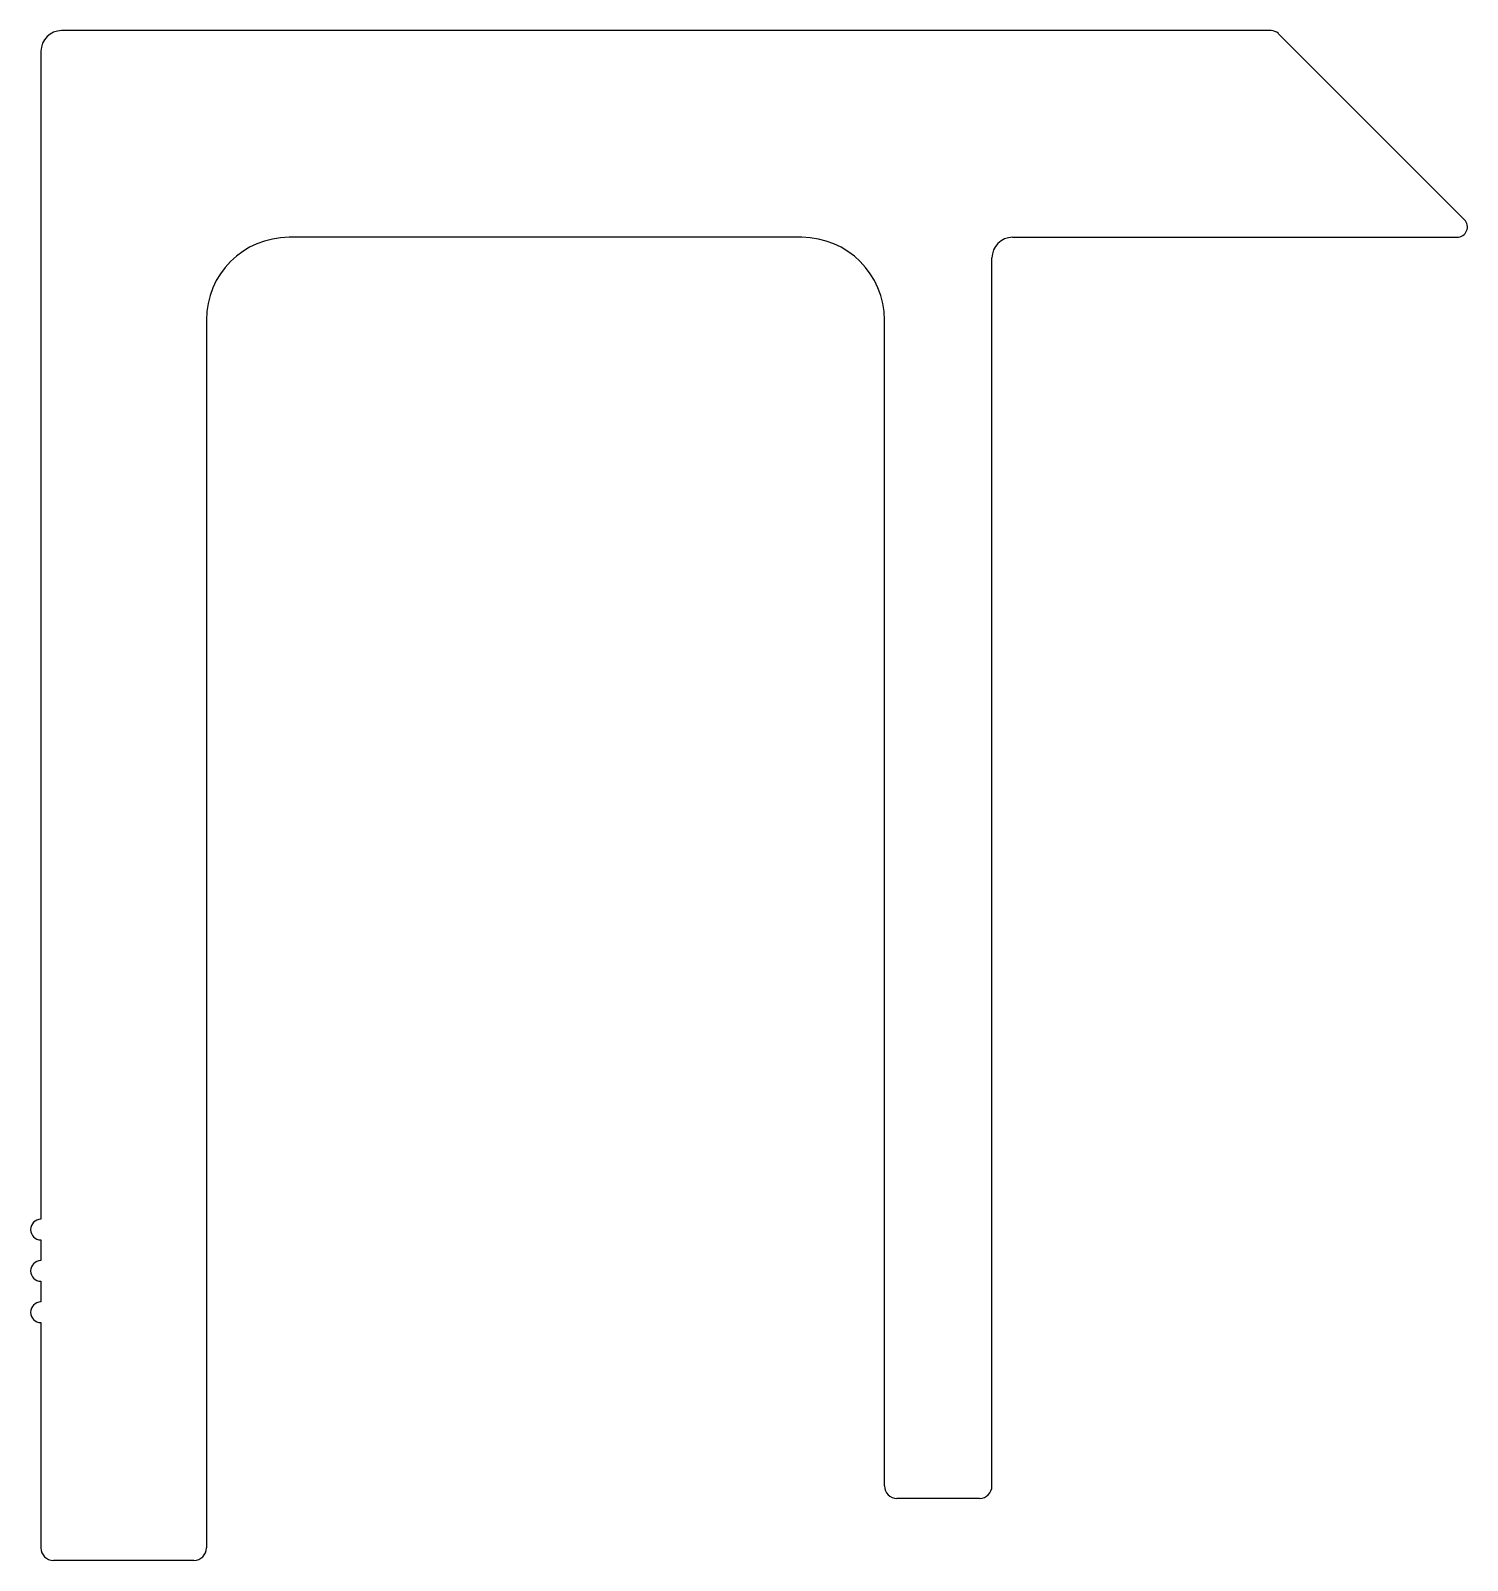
# Model space of a CAD drawing. Extents: x 2562.2 to 2597, y 1632.9 to 1669.9.
import ezdxf

# ---------------------------------------------------------------- set-up
doc = ezdxf.new("R2010")
doc.units = 0
doc.layers.get('0').update_dxf_attribs({"linetype": 'CONTINUOUS'})

msp = doc.modelspace()

# ---------------------------------------------------------------- linework, layer by layer
for p, q in [((2592.232, 1669.921), (2562.982, 1669.921)), ((2596.908, 1665.348), (2592.408, 1669.848)), ((2562.482, 1669.421), (2562.482, 1641.171)), ((2580.882, 1664.921), (2568.482, 1664.921)), ((2585.982, 1664.921), (2596.732, 1664.921)), ((2585.482, 1634.721), (2585.482, 1664.421)), ((2566.482, 1662.921), (2566.482, 1633.221)), ((2582.882, 1634.721), (2582.882, 1662.921)), ((2562.482, 1640.671), (2562.482, 1640.171)), ((2562.482, 1639.671), (2562.482, 1639.171)), ((2562.482, 1638.671), (2562.482, 1633.221)), ((2585.182, 1634.421), (2583.182, 1634.421)), ((2566.182, 1632.921), (2562.782, 1632.921))]:
    msp.add_line(p, q)
for centre, radius, start, end in [((2562.982, 1669.421), 0.5, 90, 180), ((2592.232, 1669.671), 0.25, 45, 90), ((2596.732, 1665.171), 0.25, 270, 45), ((2568.482, 1662.921), 2, 90, 180), ((2580.882, 1662.921), 2, 0, 90), ((2585.982, 1664.421), 0.5, 90, 180), ((2562.482, 1640.921), 0.25, 90, 270), ((2562.482, 1639.921), 0.25, 90, 270), ((2562.482, 1638.921), 0.25, 90, 270), ((2583.182, 1634.721), 0.3, 180, 270), ((2585.182, 1634.721), 0.3, 270, 360), ((2562.782, 1633.221), 0.3, 180, 270), ((2566.182, 1633.221), 0.3, 270, 360)]:
    msp.add_arc(centre, radius, start, end)

doc.saveas('drawing.dxf')
